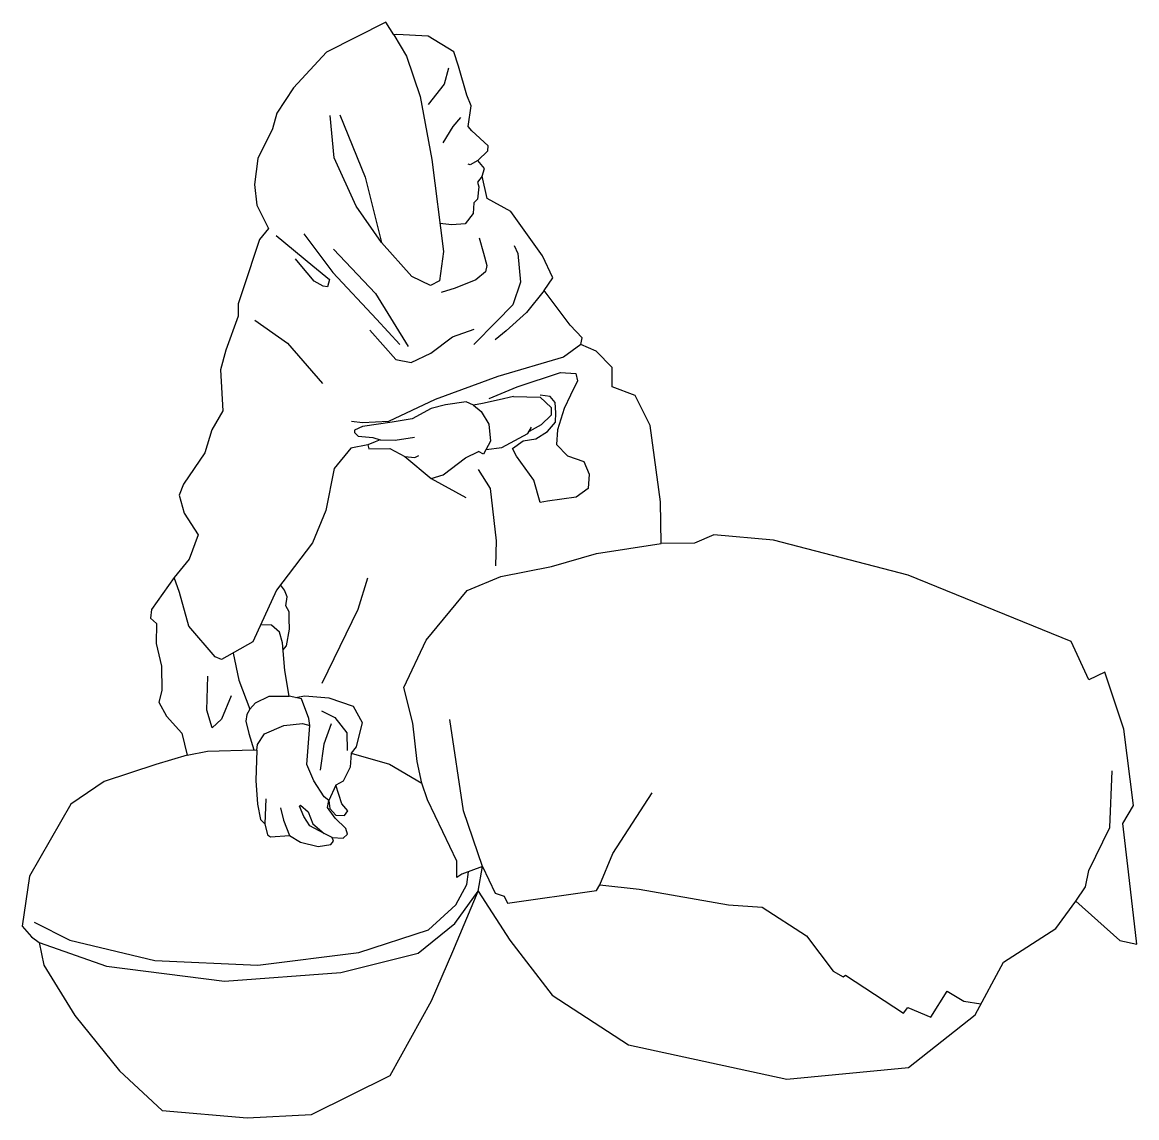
# Model space of a CAD drawing. Header units: feet. Extents: x 89 to 238, y -57 to 31.
# Drawn here: x 90.36 to 95.36, y -4.22 to 0.7 of the extents above; entities that cross this region are included whole.
import ezdxf

# ---------------------------------------------------------------- set-up
doc = ezdxf.new("R2010")
doc.units = ezdxf.units.FT
doc.header["$MEASUREMENT"] = 0
doc.layers.add('inner', color=1, linetype='Continuous')
doc.layers.add('outer', color=3, linetype='Continuous')

msp = doc.modelspace()

# ---------------------------------------------------------------- linework, layer by layer
at = {"layer": 'inner'}
for points in [[(92.0253, 0.6395), (92.0818, 0.5434), (92.1434, 0.363), (92.1948, 0.0795), (92.2476, -0.3325), (92.23, -0.4648), (92.1889, -0.4854), (92.1053, -0.4458), (91.9689, -0.2933), (91.8559, -0.129), (91.7576, 0.088), (91.7385, 0.2771)], [(92.27, 0.4895), (92.2508, 0.4174), (92.1787, 0.3262)], [(91.7826, 0.2801), (91.8955, 0), (91.9689, -0.2933)], [(92.3242, 0.2677), (92.2892, 0.2272), (92.2449, 0.1544)], [(92.4018, 0.0752), (92.3675, 0.0558), (92.3583, 0.0595)], [(92.4207, 0.0054), (92.3997, -0.0222), (92.407, -0.0425), (92.4006, -0.0978), (92.384, -0.1153), (92.3803, -0.1624), (92.3452, -0.2085), (92.2852, -0.2131), (92.2315, -0.2067)], [(91.4971, -0.2611), (91.6613, -0.3972), (91.7355, -0.4586), (91.7264, -0.4918), (91.7072, -0.4888), (91.6672, -0.4666), (91.6051, -0.3912), (91.5837, -0.3652)], [(91.6214, -0.2537), (91.7516, -0.4267), (91.9468, -0.6367), (92.0518, -0.7505)], [(92.4071, -0.2723), (92.4275, -0.3407), (92.4423, -0.3962), (92.4358, -0.4249), (92.3933, -0.4609), (92.3008, -0.4979), (92.2379, -0.5173)], [(91.7545, -0.3232), (91.9424, -0.5214), (92.0888, -0.7594)], [(92.5653, -0.3057), (92.582, -0.3427), (92.594, -0.4712), (92.5589, -0.572), (92.4839, -0.6488), (92.384, -0.7499)], [(92.6996, -0.5078), (92.6208, -0.6075), (92.5283, -0.6889), (92.4793, -0.7295)], [(91.401, -0.6411), (91.5474, -0.7446), (91.7042, -0.925)], [(91.9172, -0.6855), (92.0341, -0.8171), (92.1021, -0.8319), (92.1909, -0.789), (92.2885, -0.7165), (92.3847, -0.6811)], [(92.8643, -0.7506), (92.7864, -0.8072), (92.4922, -0.8941), (92.211, -0.9977), (92.0001, -1.0957), (91.8836, -1.1012), (91.8345, -1.0957)], [(92.4526, -0.9926), (92.5781, -0.9406), (92.7732, -0.8765), (92.842, -0.8811), (92.8495, -0.9127), (92.8179, -0.9778), (92.79, -1.0381), (92.7593, -1.1329), (92.7556, -1.1989), (92.8048, -1.25), (92.8783, -1.276), (92.9015, -1.3327), (92.8969, -1.3968), (92.8439, -1.4358), (92.7147, -1.4534)], [(92.5623, -0.9833), (92.4981, -0.9982), (92.4228, -1.0158), (92.3819, -1.0224), (92.3494, -1.0075), (92.2574, -1.0205), (92.1923, -1.0372), (92.1078, -1.0837), (92.0176, -1.0985), (91.8838, -1.118), (91.8475, -1.1348), (91.8475, -1.1459), (91.8652, -1.1617), (91.9312, -1.1682), (91.9637, -1.1775), (91.9411, -1.1875), (91.9079, -1.2007), (91.9126, -1.2193), (92.0074, -1.2175), (92.0734, -1.2528), (92.1923, -1.3512), (92.3485, -1.4376)], [(92.5623, -0.9833), (92.6812, -0.987), (92.7314, -1.0335), (92.7314, -1.0669), (92.6859, -1.1106), (92.6315, -1.1402)], [(92.605, -1.1821), (92.6626, -1.1738), (92.7147, -1.1413), (92.75, -1.0995), (92.7519, -1.0567), (92.7491, -1.0112), (92.7258, -0.9833), (92.6812, -0.9778)], [(92.3819, -1.0224), (92.4167, -1.0504), (92.4514, -1.1084), (92.4589, -1.1842), (92.427, -1.2422), (92.4052, -1.2305)], [(92.4385, -1.2213), (92.5102, -1.2119), (92.6255, -1.1496), (92.6431, -1.1218)], [(91.9637, -1.1775), (92.0307, -1.1799), (92.1174, -1.1668)], [(92.7147, -1.4534), (92.6809, -1.4599), (92.6532, -1.3588), (92.5758, -1.2508), (92.558, -1.2171), (92.605, -1.1821)], [(91.9079, -1.2007), (91.8311, -1.2161), (91.7565, -1.3067), (91.72, -1.4957), (91.6596, -1.6405), (91.4978, -1.8529), (91.3916, -2.0845), (91.2516, -2.1647), (91.2226, -2.1526), (91.1043, -2.0151), (91.0633, -1.863), (91.0382, -1.7954)], [(92.0734, -1.2528), (92.1191, -1.257), (92.1371, -1.248)], [(92.1923, -1.3512), (92.2462, -1.3354), (92.3457, -1.2583), (92.4052, -1.2305)], [(92.4036, -1.3108), (92.457, -1.3969), (92.4837, -1.6311), (92.4817, -1.7438)], [(92.4036, -3.2031), (92.4232, -3.0923), (92.33, -3.1274), (92.3071, -3.1427), (92.3071, -3.0694), (92.2445, -2.9381), (92.1759, -2.7944), (92.1511, -2.7192), (92.1299, -2.622), (92.11, -2.4494), (92.0703, -2.2891), (92.1706, -2.0772), (92.3542, -1.8546), (92.5046, -1.7918), (92.7328, -1.7467), (92.9348, -1.6877), (93.2242, -1.644)], [(91.9069, -1.7984), (91.8639, -1.9401), (91.7014, -2.2713)], [(91.5273, -2.1214), (91.5423, -2.102), (91.5565, -2.0282), (91.5546, -1.9809), (91.5556, -1.9497), (91.5395, -1.9232), (91.5461, -1.8826), (91.5338, -1.8532), (91.5159, -1.8292)], [(91.3033, -2.1351), (91.3285, -2.2571), (91.3786, -2.3876), (91.4032, -2.3583), (91.4657, -2.329), (91.5556, -2.3281), (91.5357, -2.2127), (91.5244, -2.0897), (91.5111, -2.0415), (91.4752, -2.0093), (91.4266, -2.0082)], [(91.2952, -2.3271), (91.2506, -2.4321), (91.2091, -2.4704), (91.1853, -2.3907), (91.19, -2.2395)], [(91.3786, -2.3876), (91.3655, -2.411), (91.3607, -2.4414), (91.3737, -2.4957), (91.3961, -2.5697), (91.4104, -2.5716), (91.4123, -2.545), (91.4446, -2.4975), (91.5311, -2.4604), (91.6148, -2.4509), (91.6481, -2.4604), (91.6433, -2.4291), (91.611, -2.3407), (91.5556, -2.3281)], [(91.5829, -2.3343), (91.6253, -2.3266), (91.7337, -2.3361), (91.8421, -2.3741), (91.883, -2.4464), (91.8554, -2.5566), (91.8326, -2.5842), (91.8288, -2.6469), (91.7974, -2.7096), (91.7651, -2.7277)], [(91.6994, -2.3951), (91.7603, -2.4245), (91.8145, -2.4929), (91.8154, -2.5718)], [(92.4232, -3.0923), (92.3372, -2.8425), (92.2758, -2.4334)], [(91.7651, -2.7277), (91.7327, -2.7971), (91.7128, -2.7809), (91.6652, -2.7087), (91.6348, -2.6355), (91.6481, -2.4604)], [(91.7432, -2.453), (91.7109, -2.5443), (91.6937, -2.6612)], [(91.0978, -2.5938), (91.1886, -2.5757), (91.3961, -2.5697)], [(91.4104, -2.5716), (91.4047, -2.7066), (91.4123, -2.814), (91.4256, -2.8826), (91.4465, -2.9016)], [(91.8326, -2.5842), (92.006, -2.6337), (92.1511, -2.7192)], [(95.0859, -3.2492), (95.1298, -3.1836), (95.1439, -3.1114), (95.2381, -2.9183), (95.2491, -2.664)], [(91.7479, -2.9634), (91.7974, -2.9653), (91.8173, -2.9472), (91.8097, -2.9225), (91.7622, -2.8759), (91.727, -2.8284), (91.7327, -2.7971), (91.7375, -2.8322), (91.7651, -2.8626), (91.8031, -2.8636), (91.8183, -2.8427), (91.7917, -2.8123), (91.7651, -2.7277)], [(91.4503, -2.7895), (91.4465, -2.9016), (91.457, -2.951), (91.4713, -2.9596), (91.5568, -2.9539)], [(92.9491, -3.1747), (93.0082, -3.0351), (93.1845, -2.7629)], [(91.5159, -2.8303), (91.5293, -2.8854), (91.5568, -2.9539), (91.6053, -2.9833), (91.6852, -3.0033), (91.7413, -2.9947), (91.7546, -2.9795), (91.7479, -2.9634), (91.7128, -2.9444), (91.6481, -2.9111), (91.6205, -2.8683), (91.6015, -2.8227), (91.6063, -2.818), (91.6405, -2.8474), (91.6605, -2.9016), (91.7128, -2.9444)], [(92.4232, -3.0923), (92.4802, -3.2122), (92.5193, -3.2262), (92.5349, -3.2575), (92.935, -3.2012), (92.9491, -3.1747), (93.1257, -3.195), (93.5273, -3.2653), (93.6774, -3.2762), (93.8774, -3.4043), (93.9962, -3.5621), (94.0415, -3.5886), (94.0525, -3.5808), (94.3125, -3.7509), (94.3311, -3.7265), (94.4348, -3.7695), (94.5082, -3.6521), (94.5826, -3.6971), (94.6601, -3.7092)], [(90.4106, -3.3426), (90.5706, -3.4239), (90.9518, -3.5154), (91.4147, -3.5352), (91.8677, -3.4783), (92.1797, -3.3769), (92.3034, -3.2655), (92.3529, -3.174), (92.3592, -3.1164)], [(90.4334, -3.4342), (90.7358, -3.5409), (91.2649, -3.6073), (91.7865, -3.568), (92.1335, -3.4819), (92.2984, -3.3491), (92.4036, -3.2031)]]:
    msp.add_lwpolyline(points, dxfattribs=at)
at = {"layer": 'outer'}
msp.add_lwpolyline([(91.9885, 0.6956), (91.723, 0.5611), (91.574, 0.4013), (91.4999, 0.2884), (91.48, 0.218), (91.415, 0.0844), (91.3997, -0.032), (91.4096, -0.1255), (91.4629, -0.2302), (91.4223, -0.2798), (91.3464, -0.5055), (91.3256, -0.5674), (91.3256, -0.6234), (91.2714, -0.7751), (91.2461, -0.8645), (91.2569, -1.0486), (91.2072, -1.134), (91.1765, -1.236), (91.0807, -1.3778), (91.0618, -1.4265), (91.0835, -1.5078), (91.1467, -1.6053), (91.1059, -1.7141), (91.0382, -1.7954), (90.937, -1.9398), (90.9325, -1.9786), (90.9596, -2.003), (90.9578, -2.0924), (90.9813, -2.1935), (90.9831, -2.3031), (90.9695, -2.3555), (91.0038, -2.4187), (91.0734, -2.4945), (91.0978, -2.5938), (90.956, -2.6354), (90.7244, -2.7115), (90.5743, -2.8131), (90.3895, -3.1363), (90.3571, -3.3603), (90.3987, -3.4088), (90.4334, -3.4342), (90.4541, -3.5358), (90.5927, -3.762), (90.7938, -4.0103), (90.9855, -4.188), (91.3666, -4.2204), (91.6553, -4.2065), (92.0087, -4.031), (92.1935, -3.6963), (92.2902, -3.4738), (92.4036, -3.2031), (92.5449, -3.4229), (92.7347, -3.6706), (93.0774, -3.8927), (93.7882, -4.0478), (94.3346, -3.9946), (94.6333, -3.7585), (94.7617, -3.5223), (94.9956, -3.3719), (95.0859, -3.2492), (95.2827, -3.4251), (95.3591, -3.4413), (95.3221, -3.1173), (95.2966, -2.8998), (95.3452, -2.8188), (95.3012, -2.4762), (95.2155, -2.2203), (95.1437, -2.255), (95.065, -2.0838), (94.3333, -1.7852), (93.729, -1.6278), (93.4604, -1.6047), (93.3747, -1.6417), (93.2242, -1.644), (93.2219, -1.4566), (93.1756, -1.1141), (93.1085, -0.9798), (93.0043, -0.9405), (93.0053, -0.8542), (92.9325, -0.7806), (92.8643, -0.7506), (92.8706, -0.7206), (92.816, -0.6633), (92.6996, -0.5078), (92.7378, -0.4505), (92.6913, -0.3524), (92.5502, -0.1531), (92.444, -0.095), (92.4207, 0.0054), (92.4324, 0.0388), (92.4018, 0.0752), (92.4469, 0.1188), (92.4484, 0.1406), (92.3742, 0.2085), (92.3578, 0.2285), (92.3715, 0.3206), (92.3523, 0.368), (92.3156, 0.498), (92.2937, 0.5628), (92.1796, 0.6331), (92.0381, 0.6413), (92.0253, 0.6395)], close=True, dxfattribs=at)

doc.saveas('drawing.dxf')
